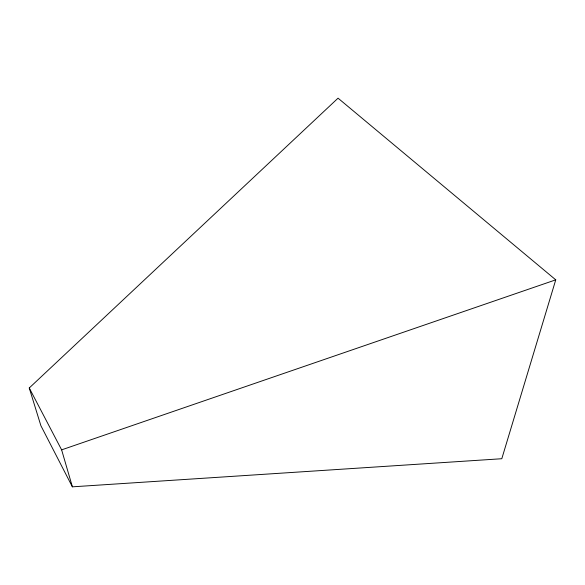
<?xml version="1.0" encoding="UTF-8"?>
<svg xmlns="http://www.w3.org/2000/svg" width="585" height="585" viewBox="0 0 585 585"><rect width="100%" height="100%" fill="white"/><g stroke="black" fill="none" stroke-linecap="round" stroke-linejoin="round"><path stroke-width="0.88" d="M555.75 279.842L501.798 458.728L72.386 486.83L40.899 425.726L29.25 387.979L338.05 98.17L555.75 279.842L61.63 449.858L29.25 387.979M61.63 449.858L72.386 486.83"/></g></svg>
